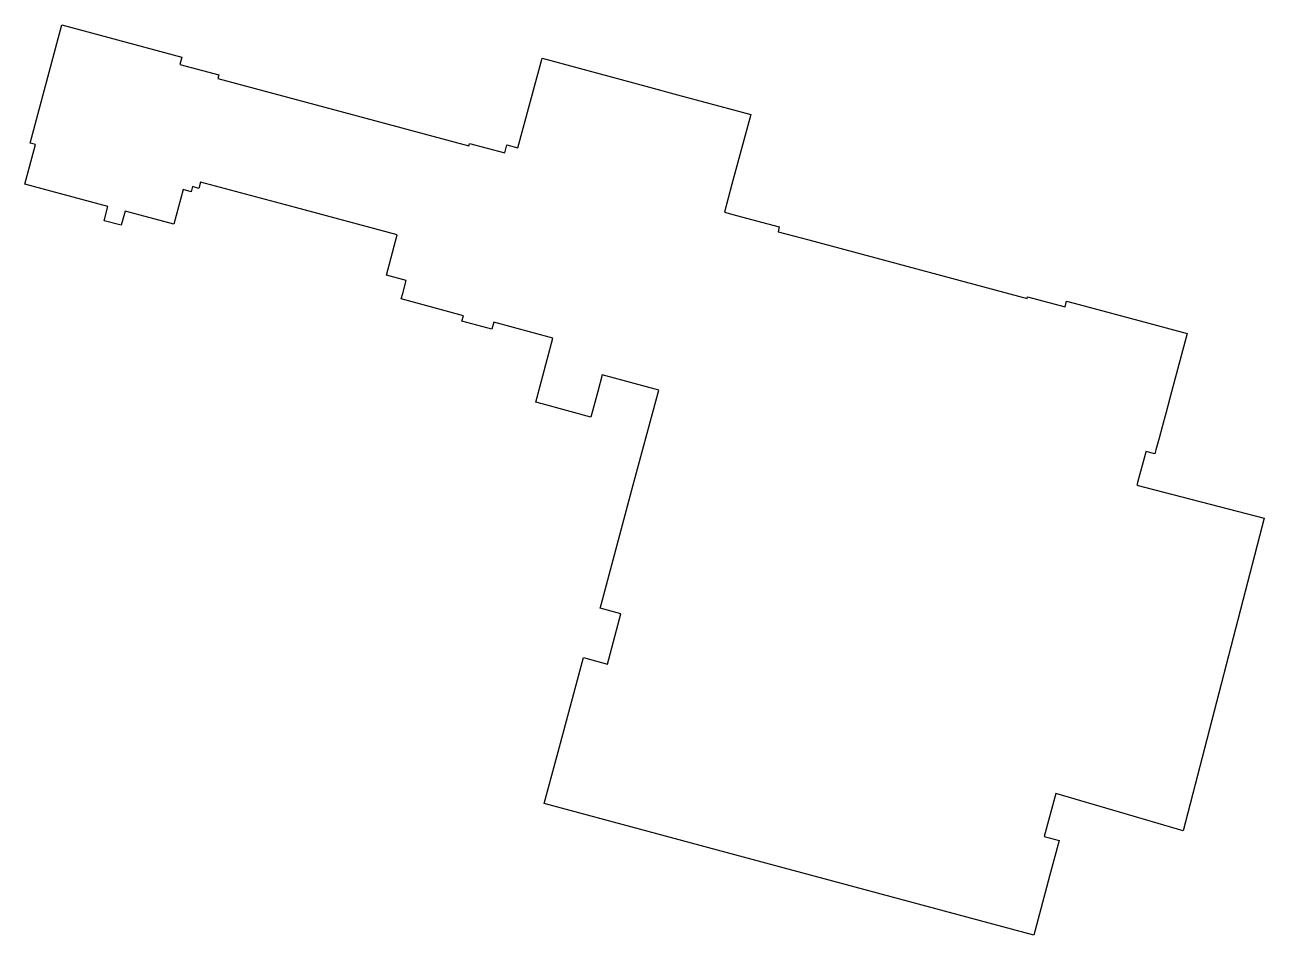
# Model space of a CAD drawing. Extents: x 994062 to 994585, y 183513 to 183897.
import ezdxf

# ---------------------------------------------------------------- set-up
doc = ezdxf.new("R2010")
doc.units = 21
doc.layers.add('PUBLIC_FOOTPRINT', color=4, linetype='Continuous')

msp = doc.modelspace()

# ---------------------------------------------------------------- linework, layer by layer
at = {"layer": 'PUBLIC_FOOTPRINT'}
msp.add_lwpolyline([(994491.72, 183554.6), (994498.01, 183552.91), (994493.96, 183537.87), (994487.28, 183513), (994361.1, 183546.92), (994280.73, 183568.53), (994287.6, 183594.08), (994297.3, 183630.17), (994307.42, 183627.45), (994313.11, 183648.64), (994304.31, 183651), (994304.68, 183652.38), (994318.29, 183703), (994328.23, 183739.98), (994329.06, 183743.05), (994305.22, 183749.46), (994303.32, 183742.4), (994300.43, 183731.66), (994279.85, 183737.19), (994277.11, 183737.93), (994284.39, 183765), (994259.44, 183771.71), (994258.64, 183768.74), (994245.99, 183772.14), (994246.61, 183774.44), (994220.39, 183781.5), (994221.02, 183783.84), (994222.49, 183789.33), (994214.11, 183791.58), (994218.66, 183808.51), (994175.8, 183820.04), (994135.69, 183830.82), (994134.98, 183828.18), (994132.26, 183828.91), (994131.68, 183826.76), (994128.37, 183827.65), (994124.44, 183813.03), (994110.26, 183816.84), (994103.83, 183818.57), (994102.22, 183812.59), (994095, 183814.53), (994096.61, 183820.51), (994061.5, 183829.95), (994066.01, 183846.7), (994063.74, 183847.31), (994077.16, 183897.21), (994127.75, 183883.61), (994126.92, 183880.52), (994136.55, 183877.93), (994143.37, 183876.1), (994142.96, 183874.56), (994196.03, 183860.3), (994248.91, 183846.08), (994249.19, 183847.13), (994264.03, 183843.14), (994264.93, 183846.48), (994269.62, 183845.22), (994279.8, 183883.08), (994323.56, 183871.31), (994337.01, 183867.7), (994350.56, 183864.06), (994364.21, 183860.39), (994367.87, 183859.4), (994359.94, 183829.93), (994356.78, 183818.15), (994361.9, 183816.77), (994375.11, 183813.22), (994379.93, 183811.93), (994379.38, 183809.9), (994392.45, 183806.39), (994484.45, 183781.66), (994484.66, 183782.43), (994500.49, 183778.18), (994501.14, 183780.61), (994506.45, 183779.18), (994535.83, 183771.28), (994552.06, 183766.92), (994545.46, 183742.37), (994543.14, 183733.75), (994541.49, 183727.61), (994540.19, 183722.79), (994538.86, 183717.81), (994538.39, 183716.08), (994534.61, 183717.1), (994534.27, 183715.84), (994531.09, 183704.01), (994531.03, 183703.79), (994530.95, 183703.5), (994530.87, 183703.19), (994530.78, 183702.88), (994584.55, 183688.93), (994550.34, 183557.04), (994496.63, 183572.86)], close=True, dxfattribs=at)

doc.saveas('drawing.dxf')
